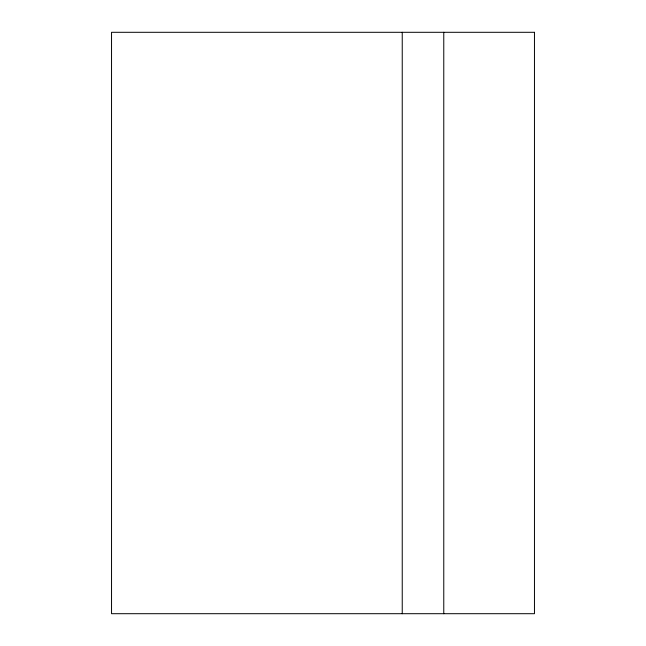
<?xml version="1.0" encoding="UTF-8"?>
<svg xmlns="http://www.w3.org/2000/svg" width="646" height="646" viewBox="0 0 646 646"><rect width="100%" height="100%" fill="white"/><g stroke="black" fill="none" stroke-linecap="round" stroke-linejoin="round"><path stroke-width="0.97" d="M443.77 32.3L443.77 613.7M402.24 32.3L402.24 613.7M534.46 32.3L111.54 32.3L111.54 613.7L534.46 613.7L534.46 32.3"/></g></svg>
